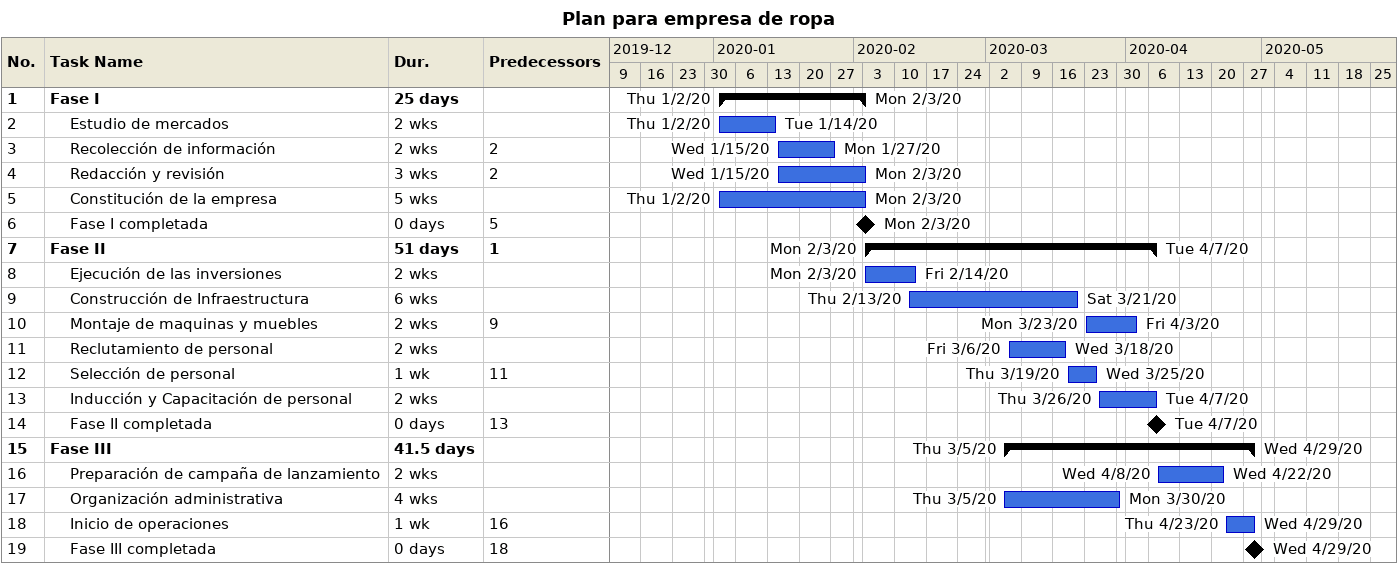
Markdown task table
Plan para empresa de ropa

| ID | Level | Task | Duration | Start | Finish | Predecessors |
|---|---|---|---|---|---|---|
| 1 | 1 | **Fase I** | 25d | 2020-01-02 | 2020-02-03 |  |
| 2 | 2 | Estudio de mercados | 2w | 2020-01-02 | 2020-01-14 |  |
| 3 | 2 | Recolección de información | 2w | 2020-01-15 | 2020-01-27 | 2 |
| 4 | 2 | Redacción y revisión | 3w | 2020-01-15 | 2020-02-03 | 2 |
| 5 | 2 | Constitución de la empresa | 5w | 2020-01-02 | 2020-02-03 |  |
| 6 | 2 | Fase I completada | 0d | 2020-02-03 | 2020-02-03 | 5 |
| 7 | 1 | **Fase II** | 51d | 2020-02-03 | 2020-04-07 | 1 |
| 8 | 2 | Ejecución de las inversiones | 2w | 2020-02-03 | 2020-02-14 |  |
| 9 | 2 | Construcción de Infraestructura | 6w | 2020-02-13 | 2020-03-21 |  |
| 10 | 2 | Montaje de maquinas y muebles | 2w | 2020-03-23 | 2020-04-03 | 9 |
| 11 | 2 | Reclutamiento de personal | 2w | 2020-03-06 | 2020-03-18 |  |
| 12 | 2 | Selección de personal | 1w | 2020-03-19 | 2020-03-25 | 11 |
| 13 | 2 | Inducción y Capacitación de personal | 2w | 2020-03-26 | 2020-04-07 |  |
| 14 | 2 | Fase II completada | 0d | 2020-04-07 | 2020-04-07 | 13 |
| 15 | 1 | **Fase III** | 41.5d | 2020-03-05 | 2020-04-29 |  |
| 16 | 2 | Preparación de campaña de lanzamiento | 2w | 2020-04-08 | 2020-04-22 |  |
| 17 | 2 | Organización administrativa | 4w | 2020-03-05 | 2020-03-30 |  |
| 18 | 2 | Inicio de operaciones | 1w | 2020-04-23 | 2020-04-29 | 16 |
| 19 | 2 | Fase III completada | 0d | 2020-04-29 | 2020-04-29 | 18 |
